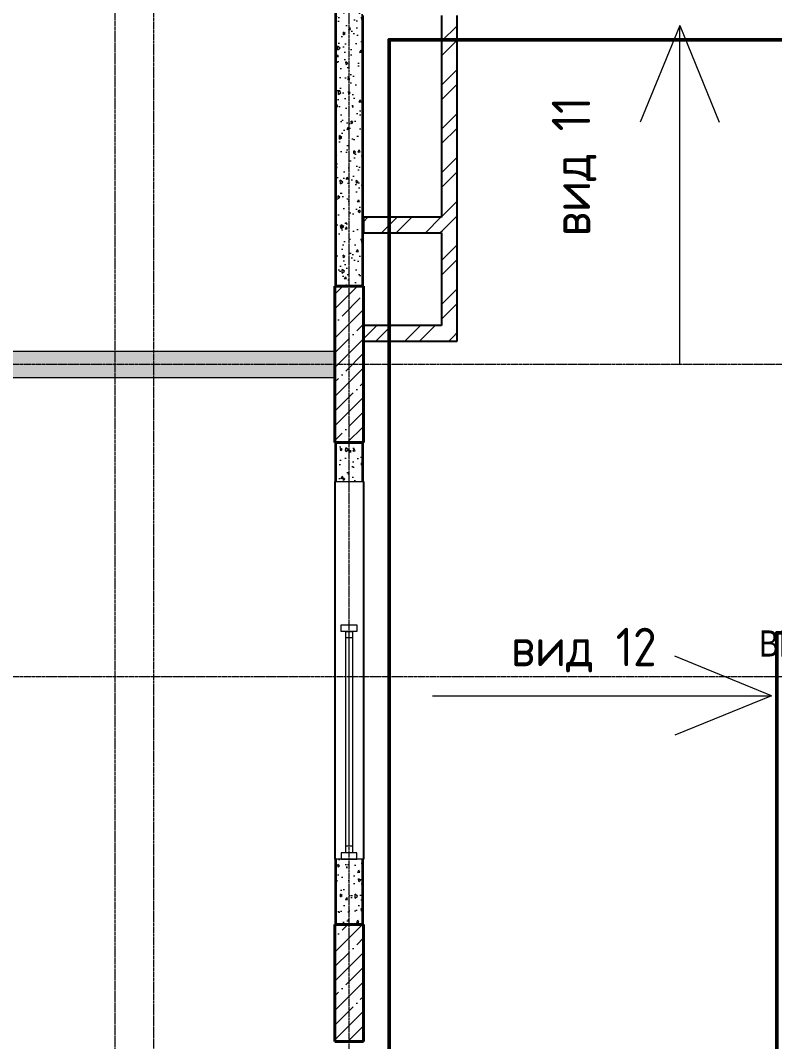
# Model space of a CAD drawing. Header units: millimetres. Extents: x -24360 to 609566, y -391049 to 148426.
# Drawn here: x 199304 to 205097, y 16754 to 24596 of the extents above; entities that cross this region are included whole.
import ezdxf

# ---------------------------------------------------------------- set-up
doc = ezdxf.new("R2010")
doc.units = ezdxf.units.MM
doc.linetypes.add('CENTER2', pattern=[28.575, 19.05, -3.175, 3.175, -3.175])
doc.linetypes.add('HIDDEN2', pattern=[4.7625, 3.175, -1.5875])
for name, color, linetype, lineweight in [('АР_Колонны', 70, 'Continuous', 30), ('АР_Окна', 4, 'Continuous', 5), ('АР_Стены ЖБ', 7, 'Continuous', 30), ('АР_Стены кирпич', 32, 'Continuous', 25), ('АР_Стены ПЕНОблок', 52, 'Continuous', 20), ('АР_Тонкая', 254, 'Continuous', 5), ('АР_Штриховка', 8, 'Continuous', 0), ('ВК_Шахты', 5, 'Continuous', 9), ('Основные линии', 7, 'Continuous', 30), ('Размеры', 7, 'Continuous', 15)]:
    doc.layers.add(name, color=color, linetype=linetype, lineweight=lineweight)
for name, color, linetype, lineweight, true_color in [('АР_Оси_РД_100', 7, 'Continuous', 0, 0x525252), ('РД_Витраж_вн', 7, 'Continuous', 25, 0x148aff), ('РД_проем_инж перемыч_фахверк', 7, 'Continuous', 18, 0xff1f1f)]:
    doc.layers.add(name, color=color, linetype=linetype, lineweight=lineweight, true_color=true_color)
doc.layers.add('РД_Проем', color=230, linetype='Continuous', lineweight=0, plot=False)
doc.styles.add('style1', font='ARIALN.TTF')
doc.styles.add('СПДС', font='isocpeur.ttf', dxfattribs={"width": 0.9})
pattern_1 = [(45, (194029.4, -14045.8), (-168.3798, 168.3798), []), (45, (194141.65, -14045.8), (-168.3798, 168.3798), [])]
pattern_2 = [(45, (194029.4, -14045.81), (-112.2532, 112.2532), []), (45, (194141.65, -14045.81), (-112.2532, 112.2532), [198.4375, -39.6875, 0, -39.6875])]

msp = doc.modelspace()

# ---------------------------------------------------------------- hatches: boundary and pattern name
at = {"layer": 'АР_Штриховка', "linetype": 'Continuous', "lineweight": 0, "true_color": 0x000000}
h = msp.add_hatch(dxfattribs=at)
h.set_pattern_fill('AR-CONC', color=18, angle=-315, style=0)
h.set_pattern_definition([(95, (194029.4, -14045.81), (140.09465, 117.5534), [19.05, -209.55]), (40, (194029.4, -14045.81), (-160.01845, 110.1767), [15.24, -167.6406]), (145.45144, (194041.07, -14036.02), (-19.9238, 227.7301), [16.19, -178.09024]), (91.1842, (193993.48, -14009.9), (221.4102, 161.9534), [28.575, -314.325]), (141.63556, (194011.93, -13996.4), (-7.0866, 342.8268), [24.285, -267.1356]), (36.18415, (193993.48, -14009.9), (-7.0866, 342.8268), [22.86, -251.4597]), (66, (194020.42, -14000.91), (179.52, 34.89515), [19.05, -209.55]), (11, (194020.42, -14000.91), (-86.5399, 173.9412), [15.24, -167.64]), (116.45145, (194035.38, -13998), (92.98005, 208.83634), [16.19, -178.0899]), (82.5, (194029.4, -14045.81), (-57.60547, 61.97341), [0, -165.608, 0, -170.18, 0, -168.275]), (52.5, (194029.4, -14045.81), (-23.58973, 118.087), [0, -97.028, 0, -161.798, 0, -64.135]), (12.5, (193989.35, -14085.86), (99.92786, 91.8262), [0, -63.5, 0, -198.12, 0, -262.89]), (2.5, (193971.39, -14103.82), (86.7639, 122.7224), [0, -82.55, 0, -131.572, 0, -186.69])])
h.paths.add_polyline_path([(201929.4, 26054.189), (201729.4, 26054.189), (201729.4, 24854.189), (201879.4, 24780.855), (201929.4, 24844.189)], flags=0)
h.paths.add_polyline_path([(201929.4, 24644.189), (201879.4, 24780.855), (201729.4, 24854.189), (201729.4, 22554.189), (201929.4, 22554.189)], flags=0)
h = msp.add_hatch(dxfattribs=at)
h.set_pattern_fill('ANSI32', color=18, scale=25, angle=-360, style=0)
h.set_pattern_definition([(45, (194029.4, -14045.8), (-168.3798, 168.3798), []), (45, (194141.65, -14045.8), (-168.3798, 168.3798), [])])
h.paths.add_polyline_path([(202659.395, 24634.189), (202539.395, 24634.189), (202539.4, 23084.189), (202569.4, 23044.189), (202659.4, 23084.189)], flags=0)
h.paths.add_polyline_path([(202659.4, 23084.189), (202569.4, 23044.189), (202539.4, 22964.189), (202539.402, 22254.189), (202659.403, 22134.189)], flags=0)
h = msp.add_hatch(dxfattribs=at)
h.set_pattern_fill('ANSI32', color=18, scale=25, angle=-360, style=0)
h.set_pattern_definition(pattern_1)
h.paths.add_polyline_path([(202539.4, 22964.189), (202569.4, 23044.189), (202539.4, 23084.189), (201939.402, 23084.189), (201939.402, 22964.189)], flags=0)
at = {"layer": 'АР_Штриховка', "linetype": 'Continuous', "lineweight": 5, "true_color": 0x000000}
h = msp.add_hatch(dxfattribs=at)
h.set_pattern_fill('ANSI35', color=18, scale=25, style=0)
h.set_pattern_definition(pattern_2)
h.paths.add_polyline_path([(201719.4, 21354.189), (201939.4, 21354.189), (201939.4, 22554.189), (201719.4, 22554.189)], flags=0)
at = {"layer": 'АР_Штриховка', "linetype": 'Continuous', "lineweight": 0, "true_color": 0x000000}
h = msp.add_hatch(dxfattribs=at)
h.set_pattern_fill('ANSI32', color=18, scale=25, angle=-360, style=0)
h.set_pattern_definition(pattern_1)
h.paths.add_polyline_path([(202659.403, 22134.189), (202539.402, 22254.189), (201939.4, 22254.189), (201939.4, 22134.189)], flags=0)
h = msp.add_hatch(dxfattribs=at)
h.set_pattern_fill('AR-CONC', color=18, angle=45, style=0)
h.set_pattern_definition([(95, (194029.4, -14045.81), (140.09465, 117.5534), [19.05, -209.55]), (40, (194029.4, -14045.81), (-160.0185, 110.1767), [15.24, -167.6406]), (145.45144, (194041.07, -14036.02), (-19.9238, 227.7301), [16.19, -178.0902]), (91.1842, (193993.48, -14009.9), (221.4102, 161.9534), [28.575, -314.325]), (141.63556, (194011.93, -13996.4), (-7.0866, 342.8268), [24.285, -267.1356]), (36.18415, (193993.48, -14009.9), (-7.0866, 342.8268), [22.86, -251.4597]), (66, (194020.42, -14000.91), (179.52, 34.89515), [19.05, -209.55]), (11, (194020.42, -14000.91), (-86.5399, 173.9412), [15.24, -167.64]), (116.45145, (194035.38, -13998), (92.98005, 208.83634), [16.19, -178.0899]), (82.5, (194029.4, -14045.81), (-57.60547, 61.97341), [0, -165.608, 0, -170.18, 0, -168.275]), (52.5, (194029.4, -14045.81), (-23.58973, 118.087), [0, -97.028, 0, -161.798, 0, -64.135]), (12.5, (193989.35, -14085.86), (99.92786, 91.8262), [0, -63.5, 0, -198.12, 0, -262.89]), (2.5, (193971.39, -14103.82), (86.7639, 122.7224), [0, -82.55, 0, -131.572, 0, -186.69])])
h.paths.add_polyline_path([(194149.4, 22054.189), (194149.4, 21854.189), (201719.4, 21854.189), (201719.4, 22054.189)], flags=0)
h = msp.add_hatch(dxfattribs=at)
h.set_pattern_fill('AR-CONC', color=18, angle=-315, style=0)
h.set_pattern_definition([(95, (194029.4, -14045.81), (140.09465, 117.5534), [19.05, -209.55]), (40, (194029.4, -14045.81), (-160.0185, 110.1767), [15.24, -167.6406]), (145.45144, (194041.07, -14036.02), (-19.9238, 227.7301), [16.19, -178.0902]), (91.1842, (193993.48, -14009.9), (221.4102, 161.9534), [28.575, -314.325]), (141.63556, (194011.93, -13996.4), (-7.0866, 342.8268), [24.285, -267.1356]), (36.18415, (193993.48, -14009.9), (-7.0866, 342.8268), [22.86, -251.4597]), (66, (194020.42, -14000.91), (179.52, 34.89515), [19.05, -209.55]), (11, (194020.42, -14000.91), (-86.5399, 173.9412), [15.24, -167.64]), (116.45145, (194035.38, -13998), (92.98005, 208.8363), [16.19, -178.0899]), (82.5, (194029.4, -14045.81), (-57.60547, 61.97341), [0, -165.608, 0, -170.18, 0, -168.275]), (52.5, (194029.4, -14045.81), (-23.58973, 118.087), [0, -97.028, 0, -161.798, 0, -64.135]), (12.5, (193989.35, -14085.86), (99.92786, 91.8262), [0, -63.5, 0, -198.12, 0, -262.89]), (2.5, (193971.39, -14103.82), (86.7639, 122.7224), [0, -82.55, 0, -131.572, 0, -186.69])])
h.paths.add_polyline_path([(201929.4, 21354.189), (201729.4, 21354.189), (201729.4, 21054.189), (201929.4, 21054.189)], flags=0)
h.paths.add_polyline_path([(201929.4, 18154.189), (201729.4, 18154.189), (201729.4, 17654.189), (201929.4, 17654.189)], flags=0)
at = {"layer": 'АР_Штриховка', "linetype": 'Continuous', "lineweight": 5, "true_color": 0x000000}
h = msp.add_hatch(dxfattribs=at)
h.set_pattern_fill('ANSI35', color=18, scale=25, style=0)
h.set_pattern_definition(pattern_2)
h.paths.add_polyline_path([(201719.4, 16754.189), (201939.4, 16754.189), (201939.4, 17654.189), (201719.4, 17654.189)], flags=0)

# ---------------------------------------------------------------- linework, layer by layer
at = {"color": 1, "lineweight": 50}
msp.add_lwpolyline([(206042.4, -275.811), (202078.4, -275.811), (202078.4, 9068.189), (202078.4, 9068.189), (194369.596, 9075.338), (194369.596, 12354.189), (202136.4, 12354.189), (202136.4, 24447.189), (205929.4, 24447.189), (205935.661, 19894.309), (205113.4, 19894.309), (205113.4, 18084.189), (205113.4, 11048.189), (214583.4, 11048.189), (214549.4, 12020.189), (220516.4, 12020.189), (220516.4, 11607.189), (221261.4, 11607.189), (221261.4, 8031.189), (220463.4, 8031.189), (220463.4, 7654.189), (205935.4, 7654.189), (205935.4, -275.811)], dxfattribs=at)
at = {"layer": 'АР_Колонны', "color": 18, "linetype": 'HIDDEN2', "lineweight": 25, "true_color": 0x000000}
for p, q in [((201719.4, 22554.189), (201939.4, 22554.189)), ((201719.4, 21354.189), (201719.4, 22554.189)), ((201939.4, 22554.189), (201939.4, 21354.189)), ((201939.4, 21354.189), (201719.4, 21354.189)), ((201719.4, 17654.189), (201939.4, 17654.189)), ((201719.4, 16754.189), (201719.4, 17654.189)), ((201939.4, 17654.189), (201939.4, 16754.189)), ((201939.4, 16754.189), (201719.4, 16754.189))]:
    msp.add_line(p, q, dxfattribs=at)
at = {"layer": 'АР_Колонны', "color": 18, "linetype": 'Continuous', "lineweight": 30, "true_color": 0x000000}
for p, q in [((201939.4, 22554.189), (201719.4, 22554.189)), ((201719.4, 22554.189), (201719.4, 21354.189)), ((201939.4, 21354.189), (201939.4, 22554.189)), ((201719.4, 21354.189), (201939.4, 21354.189)), ((201939.4, 17654.189), (201719.4, 17654.189)), ((201719.4, 17654.189), (201719.4, 16754.189)), ((201939.4, 16754.189), (201939.4, 17654.189)), ((201719.4, 16754.189), (201939.4, 16754.189))]:
    msp.add_line(p, q, dxfattribs=at)
at = {"layer": 'АР_Окна', "color": 18, "linetype": 'Continuous', "lineweight": 5, "true_color": 0x000000}
for p, q in [((201719.4, 18154.189), (201719.4, 19954.189)), ((201939.4, 18154.189), (201939.4, 19954.189)), ((201854.4, 19854.189), (201804.4, 19854.189)), ((201829.4, 18254.189), (201829.4, 19854.189)), ((201854.4, 18254.189), (201804.4, 18254.189))]:
    msp.add_line(p, q, dxfattribs=at)
for points in [[(201769.4, 19904.189), (201769.4, 19954.189), (201889.4, 19954.189), (201889.4, 19904.189)], [(201854.4, 18204.189), (201804.4, 18204.189), (201804.4, 19904.189), (201854.4, 19904.189)], [(201769.4, 18204.189), (201769.4, 18154.189), (201889.4, 18154.189), (201889.4, 18204.189)]]:
    msp.add_lwpolyline(points, close=True, dxfattribs=at)
at = {"layer": 'АР_Оси_РД_100', "linetype": 'CENTER2'}
for p, q in [((223584.4, 21954.189), (188074.442, 21954.189)), ((223584.4, 19554.189), (188074.442, 19554.189))]:
    msp.add_line(p, q, dxfattribs=at)
for points in [[(201829.4, -4259.177), (201829.4, 30354.189)], [(200029.4, 28854.189), (200029.4, -4298.736)], [(200329.4, -4300.007), (200329.4, 28854.189)]]:
    msp.add_lwpolyline(points, dxfattribs=at)
at = {"layer": 'АР_Стены ЖБ', "color": 18, "linetype": 'Continuous', "lineweight": 40, "true_color": 0x000000}
for p, q in [((201939.4, 22554.189), (201719.4, 22554.189)), ((201719.4, 22554.189), (201719.4, 21354.189)), ((201939.4, 21354.189), (201939.4, 22554.189)), ((201719.4, 21354.189), (201939.4, 21354.189)), ((201939.4, 17654.189), (201719.4, 17654.189)), ((201719.4, 17654.189), (201719.4, 16754.189)), ((201939.4, 16754.189), (201939.4, 17654.189)), ((201719.4, 16754.189), (201939.4, 16754.189))]:
    msp.add_line(p, q, dxfattribs=at)
at = {"layer": 'АР_Стены кирпич', "color": 18, "linetype": 'Continuous', "lineweight": 25, "true_color": 0x000000}
for p, q in [((202539.395, 24634.189), (202539.4, 23084.189)), ((202659.4, 23084.189), (202659.395, 24634.189)), ((202539.4, 23084.189), (201939.402, 23084.189)), ((201939.402, 23084.189), (201939.402, 22964.189)), ((202659.403, 22134.189), (202659.4, 23084.189)), ((201939.402, 22964.189), (202539.4, 22964.189)), ((202539.4, 22964.189), (202539.402, 22254.189)), ((202539.402, 22254.189), (201939.4, 22254.189)), ((201939.4, 22254.189), (201939.4, 22134.189)), ((201939.4, 22134.189), (202659.403, 22134.189))]:
    msp.add_line(p, q, dxfattribs=at)
at = {"layer": 'АР_Стены ПЕНОблок', "color": 18, "linetype": 'Continuous', "lineweight": 20, "true_color": 0x000000}
for p, q in [((201729.4, 24854.189), (201729.4, 22554.189)), ((201929.4, 22554.189), (201929.4, 24644.189)), ((201729.4, 22554.189), (201929.4, 22554.189)), ((201719.4, 22054.189), (194149.4, 22054.189)), ((201719.4, 21854.189), (201719.4, 22054.189)), ((194149.4, 21854.189), (201719.4, 21854.189)), ((201929.4, 21354.189), (201729.4, 21354.189)), ((201729.4, 21354.189), (201729.4, 21054.189)), ((201929.4, 21054.189), (201929.4, 21354.189)), ((201729.4, 21054.189), (201929.4, 21054.189)), ((201929.4, 18154.189), (201729.4, 18154.189)), ((201729.4, 18154.189), (201729.4, 17654.189)), ((201929.4, 17654.189), (201929.4, 18154.189)), ((201729.4, 17654.189), (201929.4, 17654.189))]:
    msp.add_line(p, q, dxfattribs=at)
at = {"layer": 'АР_Тонкая', "color": 18, "linetype": 'Continuous', "lineweight": 0, "true_color": 0x000000}
for p, q in [((201719.4, 24854.189), (201719.4, 22554.189)), ((201729.4, 22554.189), (201729.4, 24854.189)), ((201929.4, 24644.189), (201929.4, 22554.189)), ((201939.4, 22554.189), (201939.4, 24634.189)), ((201719.4, 22554.189), (201729.4, 22554.189)), ((201929.4, 22554.189), (201939.4, 22554.189)), ((201729.4, 21354.189), (201719.4, 21354.189)), ((201719.4, 21354.189), (201719.4, 21054.189)), ((201729.4, 21054.189), (201729.4, 21354.189)), ((201939.4, 21354.189), (201929.4, 21354.189)), ((201929.4, 21354.189), (201929.4, 21054.189)), ((201939.4, 21054.189), (201939.4, 21354.189)), ((201719.4, 21054.189), (201729.4, 21054.189)), ((201929.4, 21054.189), (201939.4, 21054.189)), ((201729.4, 18154.189), (201719.4, 18154.189)), ((201719.4, 18154.189), (201719.4, 17654.189)), ((201729.4, 17654.189), (201729.4, 18154.189)), ((201939.4, 18154.189), (201929.4, 18154.189)), ((201929.4, 18154.189), (201929.4, 17654.189)), ((201939.4, 17654.189), (201939.4, 18154.189)), ((201719.4, 17654.189), (201729.4, 17654.189)), ((201929.4, 17654.189), (201939.4, 17654.189))]:
    msp.add_line(p, q, dxfattribs=at)
at = {"layer": 'Размеры'}
for points in [[(204368.98, 24558.277), (204065.705, 23815.104)], [(204368.98, 21954.189), (204368.98, 24558.277)], [(204368.98, 24558.277), (204672.254, 23815.104)], [(205074.88, 19409.477), (204331.707, 19712.752)], [(202470.792, 19409.477), (205074.88, 19409.477)], [(205074.88, 19409.477), (204331.707, 19106.202)]]:
    msp.add_lwpolyline(points, dxfattribs=at)
at = {"layer": 'РД_Витраж_вн', "color": 18, "linetype": 'Continuous', "lineweight": 25, "true_color": 0x000000}
for p, q in [((201719.4, 21054.189), (201719.4, 18154.189)), ((201939.4, 21054.189), (201939.4, 18154.189))]:
    msp.add_line(p, q, dxfattribs=at)
at = {"layer": 'РД_Проем', "color": 18, "linetype": 'Continuous', "lineweight": 0, "true_color": 0x000000}
for p, q in [((201719.4, 21054.189), (201719.4, 18154.189)), ((201939.4, 21054.189), (201939.4, 18154.189))]:
    msp.add_line(p, q, dxfattribs=at)
at = {"layer": 'РД_проем_инж перемыч_фахверк', "color": 18, "linetype": 'Continuous', "lineweight": 18, "true_color": 0x000000}
for p, q in [((201719.4, 21054.189), (201719.4, 18154.189)), ((201939.4, 21054.189), (201939.4, 18154.189))]:
    msp.add_line(p, q, dxfattribs=at)

# ---------------------------------------------------------------- texts
at = {"layer": 'ВК_Шахты', "color": 18, "lineweight": 50, "true_color": 0x000000, "style": 'style1'}
msp.add_text('ВК', height=200, dxfattribs=at).set_placement((204978.034, 19711.337))
at = {"layer": 'Основные линии', "insert": (203386.175, 22939.19), "char_height": 295.2401, "attachment_point": 1, "rotation": 90, "style": 'СПДС'}
msp.add_mtext_dynamic_manual_height_columns('вид 11', width=1990.98948, gutter_width=991.045, heights=[0], dxfattribs=at)
at = {"layer": 'Основные линии', "insert": (203071.648, 19932.13), "char_height": 295.2401, "attachment_point": 1, "style": 'СПДС'}
msp.add_mtext_dynamic_manual_height_columns('вид 12', width=1990.98948, gutter_width=991.045, heights=[0], dxfattribs=at)

doc.saveas('drawing.dxf')
